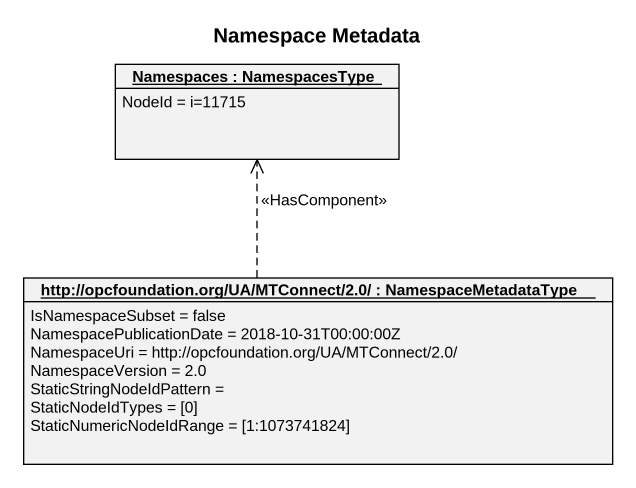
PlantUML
@startuml
title Namespace Metadata
hide circle
hide empty members
object "Namespaces : NamespacesType" as Namespaces {
  NodeId = i=11715
}
object "http://opcfoundation.org/UA/MTConnect/2.0/ : NamespaceMetadataType" as http_opcfoundation_org_UA {
  IsNamespaceSubset = false
  NamespacePublicationDate = 2018-10-31T00:00:00Z
  NamespaceUri = http://opcfoundation.org/UA/MTConnect/2.0/
  NamespaceVersion = 2.0
  StaticStringNodeIdPattern =
  StaticNodeIdTypes = [0]
  StaticNumericNodeIdRange = [1:1073741824]
}
http_opcfoundation_org_UA .up.> Namespaces : <<HasComponent>>
@enduml
